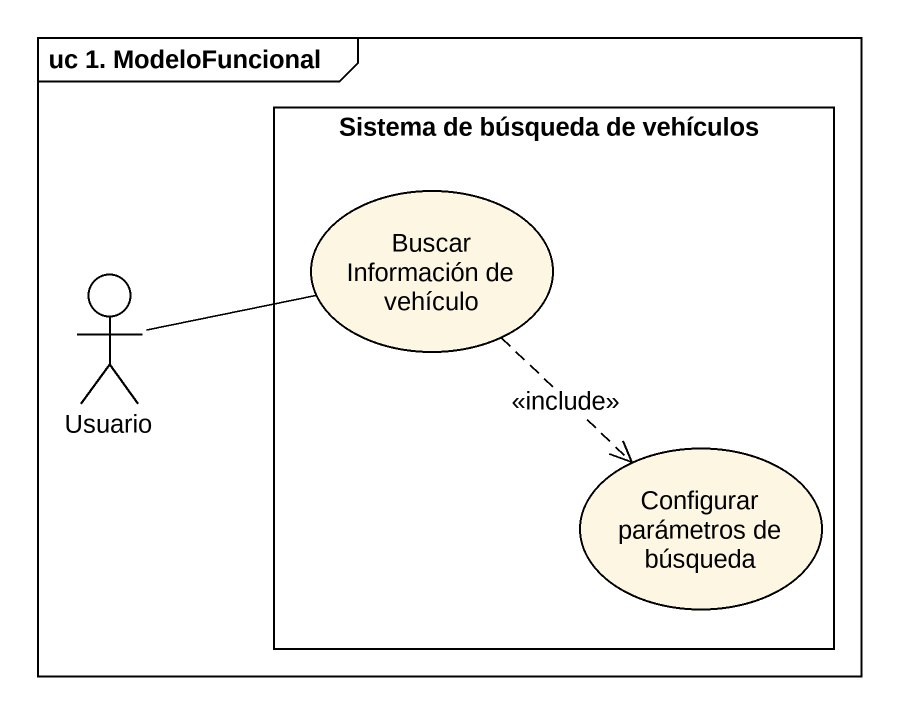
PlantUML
@startuml
mainframe uc 1. ModeloFuncional
rectangle "Sistema de búsqueda de vehículos" as Sistema_de_búsqueda_de {
  usecase "Buscar Información de vehículo" as Buscar_Información_de
  usecase "Configurar parámetros de búsqueda" as Configurar_parámetros_de
}
actor Usuario
Buscar_Información_de ..> Configurar_parámetros_de : <<include>>
Usuario -right- Buscar_Información_de
@enduml
